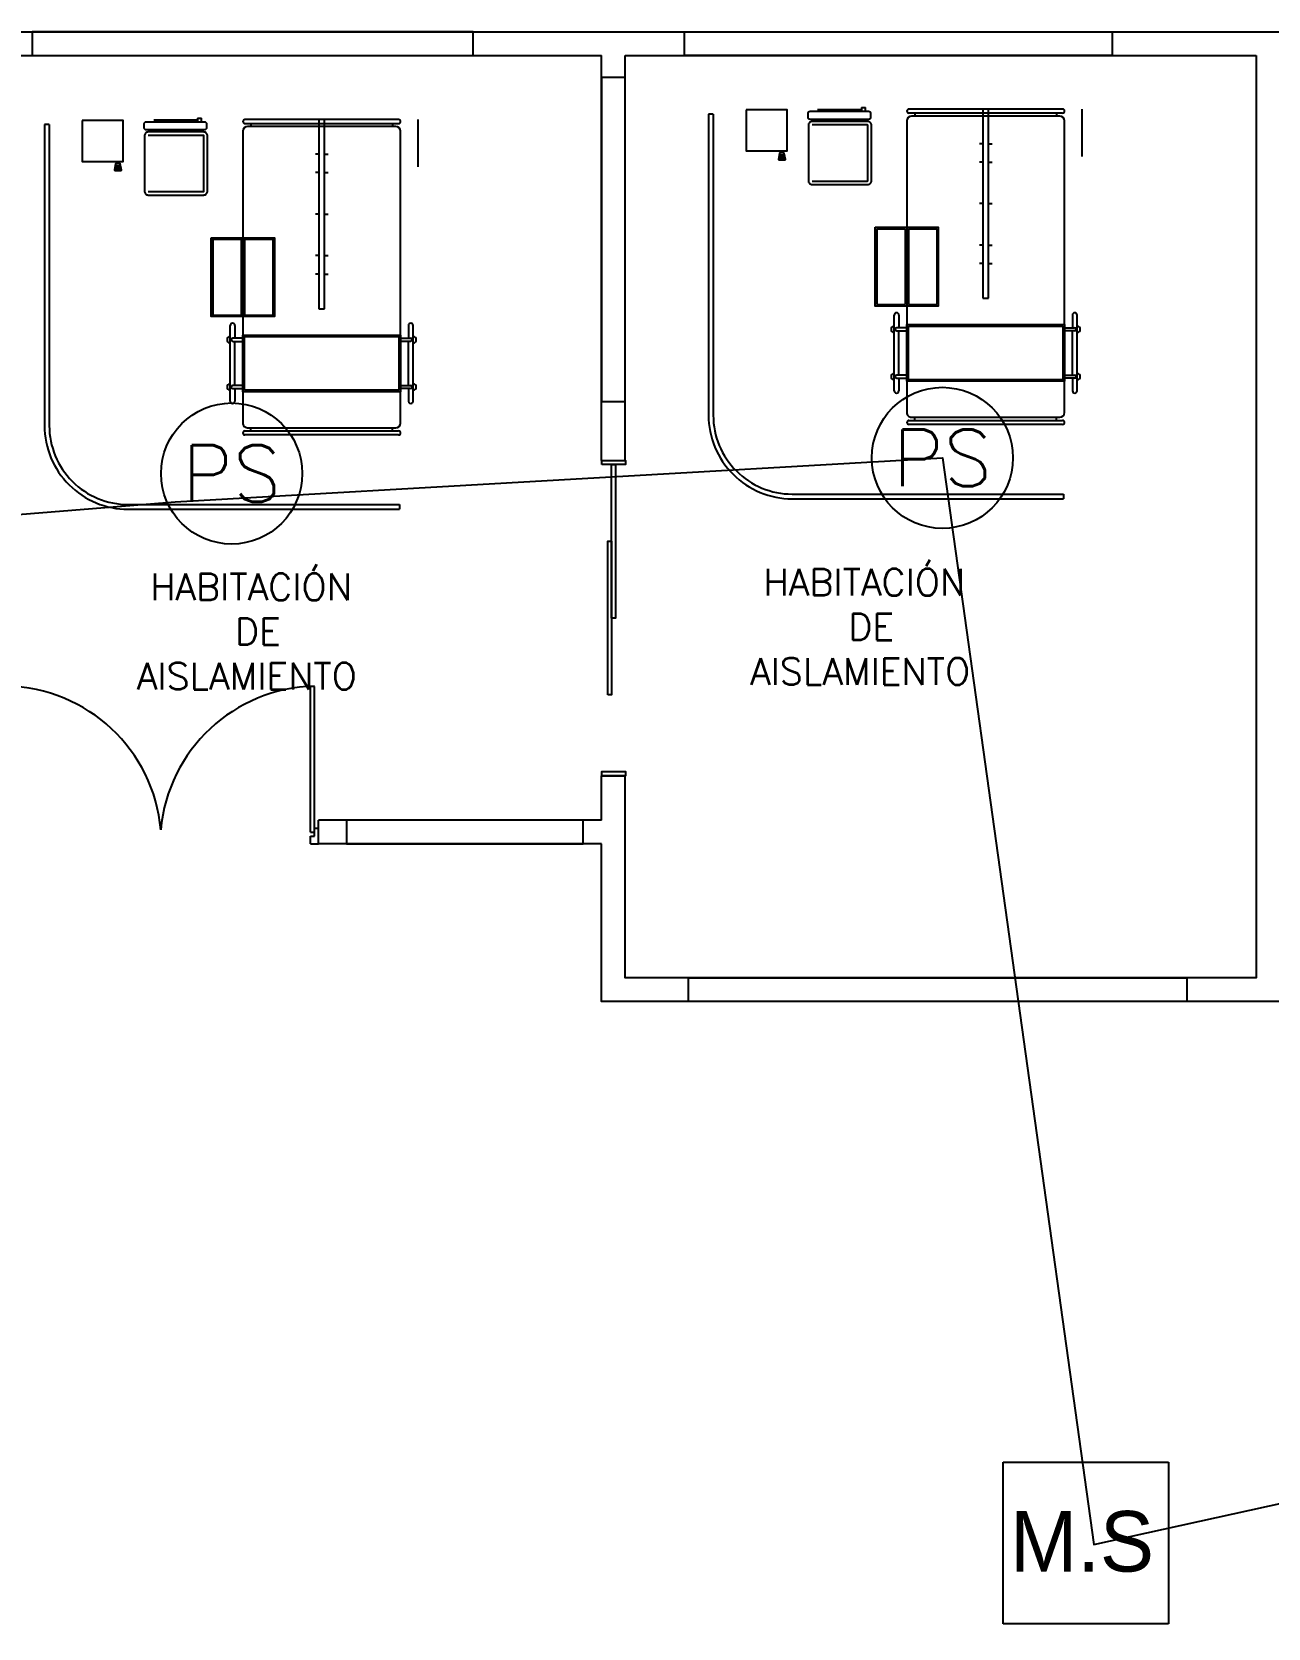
# Model space of a CAD drawing. Header units: metres. Extents: x -39 to 21688, y -24 to 9022.
# Drawn here: x 295.74 to 303.58, y 46.32 to 56.45 of the extents above; entities that cross this region are included whole.
import ezdxf
from ezdxf.enums import TextEntityAlignment as Align

# ---------------------------------------------------------------- set-up
doc = ezdxf.new("R2010")
doc.units = ezdxf.units.M
doc.header["$MEASUREMENT"] = 0
for name, color, linetype in [('AN-TEXTO', 3, 'Continuous'), ('AR-MOBILIRIO', 1, 'Continuous'), ('AR-MUROS', 6, 'Continuous'), ('AR-PUERTAS', 2, 'Continuous'), ('AR-VENTANAS', 2, 'Continuous')]:
    doc.layers.add(name, color=color, linetype=linetype)
doc.styles.add('ELEC', font='comic.ttf', dxfattribs={"height": 50})
doc.styles.add('REGULAR-2.5', font='romans.shx', dxfattribs={"height": 2.5})
doc.styles.add('ROMANS', font='romans.shx', dxfattribs={"width": 0.75})

# ---------------------------------------------------------------- blocks, each defined once
blk = doc.blocks.new('AR-CAMILLA 2')
at = {"layer": 'AR-MOBILIRIO'}
for p, q in [((-0.11, 0.319, 0), (-0.41, 0.319, 0)), ((1.515, 0.207, 0), (-0.335, 0.207, 0)), ((1.377, 0.287, 0), (0.897, 0.287, 0)), ((0.897, 0.257, 0), (0.977, 0.257, 0)), ((0.957, -0.793, 0), (0.957, 0.207, 0)), ((0.957, 0.207, 0), (1.317, 0.207, 0)), ((0.977, 0.207, 0), (0.977, 0.27, 0)), ((0.997, 0.27, 0), (0.997, 0.207, 0)), ((1.277, 0.257, 0), (0.997, 0.257, 0)), ((1.277, 0.207, 0), (1.277, 0.27, 0)), ((1.297, 0.27, 0), (1.297, 0.207, 0)), ((1.297, 0.257, 0), (1.377, 0.257, 0)), ((1.317, 0.207, 0), (1.317, -0.793, 0)), ((-0.41, 0.195, 0), (-0.41, -0.78, 0)), ((-0.385, -0.78, 0), (-0.385, 0.195, 0)), ((-0.385, 0.157, 0), (-0.365, 0.157, 0)), ((-0.365, 0.177, 0), (-0.365, -0.763, 0)), ((0.967, -0.783, 0), (0.967, 0.197, 0)), ((0.967, 0.197, 0), (1.307, 0.197, 0)), ((1.307, 0.197, 0), (1.307, -0.783, 0)), ((1.545, -0.763, 0), (1.545, 0.177, 0)), ((1.565, 0.157, 0), (1.545, 0.157, 0)), ((1.565, -0.78, 0), (1.565, 0.195, 0)), ((1.59, 0.195, 0), (1.59, -0.78, 0)), ((2.032, -1.52, 0), (2.032, 0.2, 0)), ((2.032, 0.2, 0), (2.062, 0.2, 0)), ((2.062, -1.52, 0), (2.062, 0.2, 0)), ((0.79, -0.275, 0), (-0.41, -0.275, 0)), ((-0.41, -0.275, 0), (-0.41, -0.31, 0)), ((-0.19, -0.275, 0), (-0.19, -0.252, 0)), ((-0.073, -0.275, 0), (-0.073, -0.252, 0)), ((0.19, -0.275, 0), (0.19, -0.252, 0)), ((0.453, -0.275, 0), (0.453, -0.252, 0)), ((0.57, -0.275, 0), (0.57, -0.252, 0)), ((0.79, -0.31, 0), (0.79, -0.275, 0)), ((-0.41, -0.31, 0), (0.79, -0.31, 0)), ((-0.19, -0.31, 0), (-0.19, -0.333, 0)), ((-0.073, -0.31, 0), (-0.073, -0.333, 0)), ((0.19, -0.31, 0), (0.19, -0.333, 0)), ((0.453, -0.31, 0), (0.453, -0.333, 0)), ((0.57, -0.31, 0), (0.57, -0.333, 0)), ((0.35, -0.603, 0), (0.83, -0.603, 0)), ((0.35, -0.783, 0), (0.35, -0.603, 0)), ((0.83, -0.783, 0), (0.83, -0.603, 0)), ((-0.385, -0.743, 0), (-0.365, -0.743, 0)), ((-0.335, -0.793, 0), (1.515, -0.793, 0)), ((0.34, -0.793, 0), (0.84, -0.793, 0)), ((0.35, -0.783, 0), (0.83, -0.783, 0)), ((0.35, -0.803, 0), (0.83, -0.803, 0)), ((0.35, -0.983, 0), (0.35, -0.803, 0)), ((0.83, -0.983, 0), (0.83, -0.803, 0)), ((1.317, -0.793, 0), (0.957, -0.793, 0)), ((1.307, -0.783, 0), (0.967, -0.783, 0)), ((0.977, -0.793, 0), (0.977, -0.856, 0)), ((0.997, -0.856, 0), (0.997, -0.793, 0)), ((1.277, -0.793, 0), (1.277, -0.856, 0)), ((1.297, -0.856, 0), (1.297, -0.793, 0)), ((1.565, -0.743, 0), (1.545, -0.743, 0)), ((0.897, -0.843, 0), (0.977, -0.843, 0)), ((1.377, -0.873, 0), (0.897, -0.873, 0)), ((1.277, -0.843, 0), (0.997, -0.843, 0)), ((1.297, -0.843, 0), (1.377, -0.843, 0)), ((0.35, -0.983, 0), (0.83, -0.983, 0)), ((-0.419, -1.081, 0), (-0.419, -1.054, 0)), ((-0.394, -1.054, 0), (-0.419, -1.054, 0)), ((-0.419, -1.081, 0), (-0.394, -1.081, 0)), ((-0.407, -1.358, 0), (-0.407, -1.081, 0)), ((-0.331, -1.054, 0), (-0.346, -1.054, 0)), ((-0.346, -1.081, 0), (-0.331, -1.081, 0)), ((-0.309, -1.042, 0), (-0.309, -1.392, 0)), ((0.044, -1.04, 0), (-0.306, -1.04, 0)), ((-0.134, -1.582, 0), (-0.144, -1.582, 0)), ((-0.144, -1.812, 0), (-0.144, -1.584, 0)), ((-0.134, -1.587, 0), (-0.144, -1.587, 0)), ((-0.119, -1.6, 0), (-0.119, -1.569, 0)), ((-0.114, -1.601, 0), (-0.114, -1.568, 0)), ((-0.109, -1.602, 0), (-0.109, -1.567, 0)), ((-0.104, -1.603, 0), (-0.104, -1.566, 0)), ((-0.099, -1.604, 0), (-0.099, -1.565, 0)), ((-0.094, -1.605, 0), (-0.094, -1.565, 0)), ((-0.089, -1.605, 0), (-0.089, -1.564, 0)), ((-0.378, -2.02, 0), (1.532, -2.02, 0)), ((-0.378, -2.02, 0), (-0.378, -2.05, 0)), ((-0.378, -2.05, 0), (1.532, -2.05, 0))]:
    blk.add_line(p, q, dxfattribs=at)
at = {"layer": 'AR-MOBILIRIO', "elevation": 0}
for points in [[(0.34, -0.993), (0.34, -0.593), (0.84, -0.593), (0.84, -0.993)], [(-0.404, -1.812), (-0.144, -1.812), (-0.144, -1.552), (-0.404, -1.552)]]:
    blk.add_lwpolyline(points, close=True, dxfattribs=at)
for points in [[(-0.394, -1.035), (-0.394, -1.406, 0.414214), (-0.379, -1.421), (-0.361, -1.421, 0.414214), (-0.346, -1.406), (-0.346, -1.035, 0.414214), (-0.361, -1.02), (-0.379, -1.02, 0.414214)], [(-0.331, -1.042), (-0.331, -1.392, 0.414214), (-0.306, -1.417), (0.044, -1.417, 0.414214), (0.069, -1.392), (0.069, -1.042, 0.414214), (0.044, -1.017), (-0.306, -1.017, 0.414214)], [(-0.131, -1.572), (-0.091, -1.564, -0.487928), (-0.085, -1.569), (-0.085, -1.6, -0.487928), (-0.091, -1.605), (-0.131, -1.598, -0.344151), (-0.134, -1.593), (-0.134, -1.576, -0.344151)]]:
    blk.add_lwpolyline(points, format="xyb", close=True, dxfattribs=at)
blk.add_lwpolyline([(0.047, -1.392), (0.047, -1.042)], dxfattribs=at)
at = {"layer": 'AR-MOBILIRIO'}
for centre, radius, start, end in [((0.987, 0.287, 0), 0.02, 360, 180), ((1.287, 0.287, 0), 0.02, 360, 180), ((-0.397, 0.195, 0), 0.0125, 360, 180), ((-0.335, 0.177, 0), 0.03, 90, 180), ((0.897, 0.272, 0), 0.015, 90, 270), ((0.987, 0.27, 0), 0.01, 360, 180), ((1.287, 0.27, 0), 0.01, 360, 180), ((1.377, 0.272, 0), 0.015, 270, 90), ((1.515, 0.177, 0), 0.03, 360, 90), ((1.578, 0.195, 0), 0.0125, 360, 180), ((-0.397, -0.78, 0), 0.0125, 180, 360), ((-0.335, -0.763, 0), 0.03, 180, 270), ((1.515, -0.763, 0), 0.03, 270, 360), ((1.578, -0.78, 0), 0.0125, 180, 360), ((0.897, -0.858, 0), 0.015, 90, 270), ((0.987, -0.873, 0), 0.02, 180, 360), ((0.987, -0.856, 0), 0.01, 180, 360), ((1.287, -0.873, 0), 0.02, 180, 360), ((1.287, -0.856, 0), 0.01, 180, 360), ((1.377, -0.858, 0), 0.015, 270, 90), ((-0.306, -1.042, 0), 0.0029, 90, 180), ((0.044, -1.042, 0), 0.0029, 360, 90), ((1.532, -1.52, 0), 0.5, 270, 360), ((1.532, -1.52, 0), 0.53, 270, 360)]:
    blk.add_arc(centre, radius, start, end, dxfattribs=at)
blk = doc.blocks.new('111111')
at = {"layer": 'AR-PUERTAS', "linetype": 'Continuous'}
for p, q in [((254.317, 121.561), (254.317, 122.51)), ((254.342, 121.586), (254.342, 122.51)), ((256.267, 122.51), (256.242, 122.51)), ((256.242, 121.586), (256.242, 122.51)), ((256.267, 121.561), (256.267, 122.51)), ((254.292, 121.511), (254.292, 121.611)), ((254.317, 121.611), (254.292, 121.611)), ((254.342, 121.586), (254.317, 121.586)), ((256.242, 121.586), (256.267, 121.586)), ((256.267, 121.611), (256.292, 121.611)), ((256.292, 121.511), (256.292, 121.611)), ((254.342, 121.511), (254.292, 121.511)), ((254.342, 121.561), (254.317, 121.561)), ((254.342, 121.511), (254.342, 121.561)), ((256.242, 121.511), (256.242, 121.561)), ((256.242, 121.561), (256.267, 121.561)), ((256.242, 121.511), (256.292, 121.511))]:
    blk.add_line(p, q, dxfattribs=at)
for centre, start, end in [((254.297, 121.512), 5.0221, 88.847), ((256.287, 121.512), 91.153, 174.9779)]:
    blk.add_arc(centre, 0.999, start, end, dxfattribs=at)
blk = doc.blocks.new('AR-PUERTA DE VIDRIO CORREDIZA')
at = {"layer": 'AR-MUROS', "color": 4}
for points in [[(-0.012, 0.987), (-0.012, 1.961), (0.012, 1.961), (0.012, 0.987)], [(-0.036, 0.5), (-0.036, 1.474), (-0.012, 1.474), (-0.012, 0.5)]]:
    blk.add_lwpolyline(points, close=True, dxfattribs=at)
at = {"layer": 'AR-PUERTAS'}
for points in [[(-0.075, 1.961), (-0.075, 1.987), (0.075, 1.987), (0.075, 1.961)], [(-0.075, -0.013), (-0.075, 0.013), (0.075, 0.013), (0.075, -0.013)]]:
    blk.add_lwpolyline(points, close=True, dxfattribs=at)
blk = doc.blocks.new('PS SENSOR')
at = {"ltscale": 8}
blk.add_circle((0, 0), 20.42, dxfattribs=at)
at = {"ltscale": 8, "style": 'ROMANS'}
blk.add_text('PS', height=16.335, dxfattribs=at).set_placement((0, 0), align=Align.MIDDLE)
blk = doc.blocks.new('MANUAL CALL POINT')
at = {"ltscale": 8}
for p, q in [((0, 18.71), (19.12, 18.71)), ((0, 0), (0, 18.71)), ((19.12, 18.71), (19.12, 0)), ((19.12, 0), (0, 0))]:
    blk.add_line(p, q, dxfattribs=at)
at = {"ltscale": 8, "style": 'ELEC'}
blk.add_text('M.S', height=7, dxfattribs=at).set_placement((0.8, 6.05))

msp = doc.modelspace()

# ---------------------------------------------------------------- linework, layer by layer
at = {"layer": 'AR-MUROS'}
for p, q in [((283.65483, 56.44698), (377.59443, 56.44698)), ((317.72871, 50.29698), (303.50483, 50.29698))]:
    msp.add_line(p, q, dxfattribs=at)
for points in [[(294.50483, 56.29698), (299.35483, 56.29698)], [(294.50483, 56.29698), (299.35483, 56.29698)], [(299.35483, 53.72966), (299.35483, 56.29698)], [(299.50483, 56.29698), (303.50483, 56.29698)], [(299.50483, 56.29698), (303.50483, 56.29698)], [(303.50483, 56.29698), (303.50483, 50.44698), (299.50483, 50.44698), (299.50483, 51.72966)], [(299.50483, 53.72966), (299.50483, 56.29698)], [(299.35483, 53.72966), (299.50483, 53.72966)], [(299.35483, 51.44698), (299.35483, 51.72966)], [(299.35483, 51.72966), (299.50483, 51.72966)], [(299.35483, 51.44698), (297.55996, 51.44698)], [(297.55996, 51.29698), (297.55996, 51.44698)], [(299.35483, 51.29698), (297.55996, 51.29698)], [(303.50483, 50.29698), (299.35483, 50.29698), (299.35483, 51.29698)]]:
    msp.add_lwpolyline(points, dxfattribs=at)
at = {"layer": 'AR-VENTANAS'}
for points in [[(298.54097, 56.44698), (295.7446, 56.44698), (295.7446, 56.29698), (298.54097, 56.29698)], [(299.88, 56.44698), (302.59087, 56.44698), (302.59087, 56.29698), (299.88, 56.29698)], [(299.50483, 56.15716), (299.35483, 56.15716), (299.35483, 54.10242), (299.50483, 54.10242)], [(299.23688, 51.44698), (297.73776, 51.44698), (297.73776, 51.29698), (299.23688, 51.29698)], [(299.90507, 50.44698), (303.06432, 50.44698), (303.06432, 50.29698), (299.90507, 50.29698)]]:
    msp.add_lwpolyline(points, close=True, dxfattribs=at)
msp.add_lwpolyline([(307.41307, 28.55818), (297.83558, 30.5776), (298.42057, 33.35202), (294.79537, 34.39552), (295.60103, 30.19711), (286.66732, 31.94503), (295.12882, 35.74003), (287.26503, 41.27145), (292.14411, 41.77599), (288.43298, 44.90572), (289.86373, 48.43442), (290.08021, 49.60585), (289.15208, 52.86278), (296.65094, 53.46709), (301.51515, 53.74548), (302.47555, 46.85281), (308.11135, 48.09534), (308.07835, 49.12488), (308.07835, 53.4344), (328.49244, 52.99691)], dxfattribs=at)

# ---------------------------------------------------------------- block references
msp.add_blockref('111111', (41.26776, -70.21412))
at = {"layer": 'AR-MUROS', "rotation": 270}
for p in [(297.87255, 55.48153, 0), (302.08228, 55.54791, 0)]:
    msp.add_blockref('AR-CAMILLA 2', p, dxfattribs=at)
at = {"layer": 'AR-MUROS'}
msp.add_blockref('AR-PUERTA DE VIDRIO CORREDIZA', (299.42994, 51.74264), dxfattribs=at)
at = {"layer": 'AR-PUERTAS'}
for name, p, xscale, yscale, zscale in [('PS SENSOR', (301.51515, 53.74548), 0.02191086110359542, 0.02191086110359542, 0.02191086110359542), ('PS SENSOR', (297.00885, 53.64605), 0.02191086110359542, 0.02191086110359542, 0.02191086110359542), ('MANUAL CALL POINT', (301.89953, 46.34995), 0.05486273690753236, 0.05486273690753236, 0.05486273690753236)]:
    msp.add_blockref(name, p, dxfattribs=dict(at, xscale=xscale, yscale=yscale, zscale=zscale))

# ---------------------------------------------------------------- texts
at = {"layer": 'AN-TEXTO', "char_height": 0.1696598, "attachment_point": 1, "style": 'REGULAR-2.5'}
for insert in [(296.51705, 53.0116), (300.4054, 53.04148)]:
    msp.add_mtext_dynamic_manual_height_columns('\\pi-0.02521;HABITACIÓN\\P\\pi0.51205;DE\\P\\pi-0.11004;AISLAMIENTO', width=1.2987809, gutter_width=0.8483, heights=[1.25748], dxfattribs=dict(at, insert=insert))

doc.saveas('drawing.dxf')
